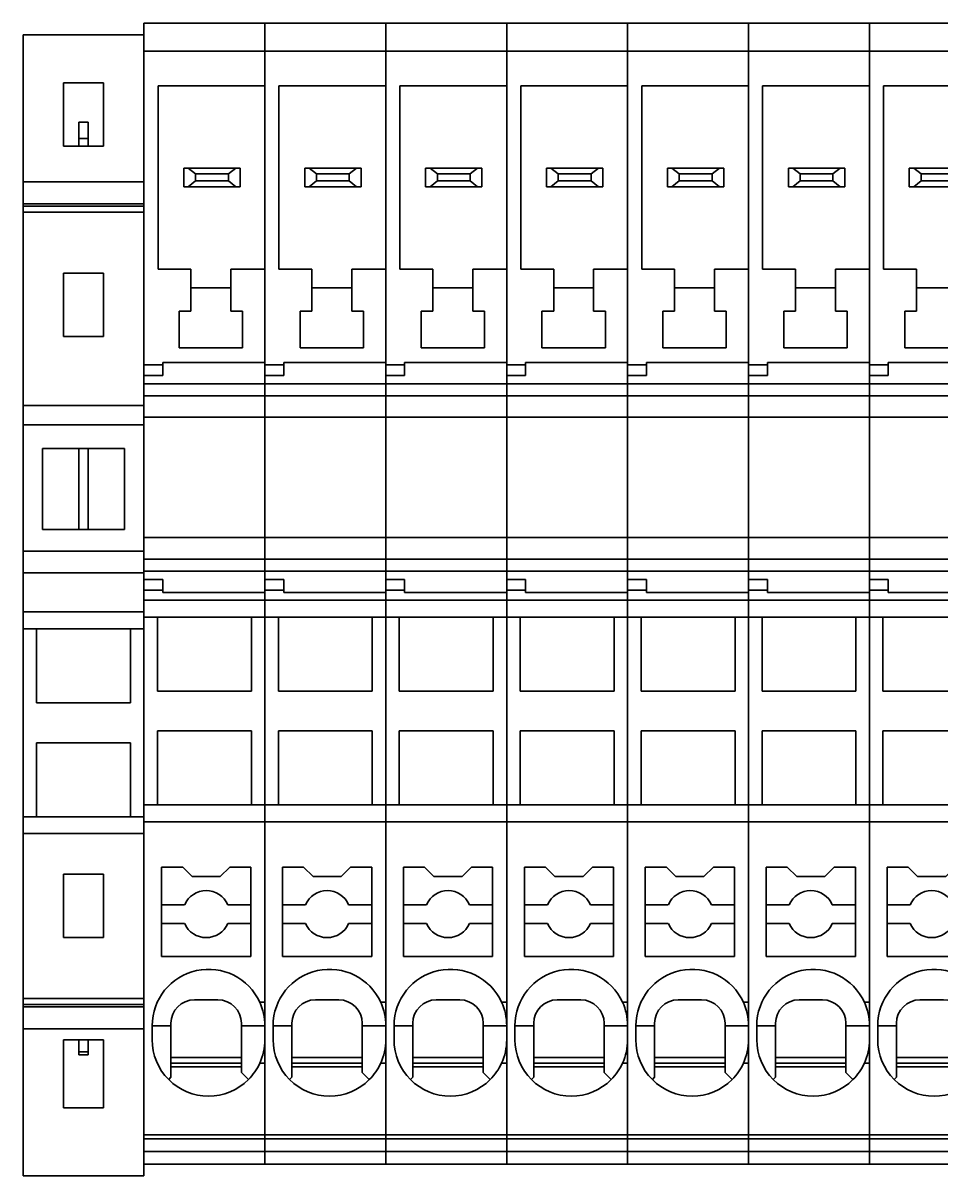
# Model space of a CAD drawing. Header units: millimetres. Extents: x 7 to 587, y 2 to 418.
# Drawn here: x 317.5 to 356.64, y 220.5 to 269.6 of the extents above; entities that cross this region are included whole.
import ezdxf

# ---------------------------------------------------------------- set-up
doc = ezdxf.new("R2010")
doc.units = ezdxf.units.MM
doc.layers.add('GR1_01', color=7, linetype='Continuous')

# ---------------------------------------------------------------- blocks, each defined once
blk = doc.blocks.new('BLKF113')
at = {"layer": 'GR1_01', "color": 3, "linetype": 'Continuous', "lineweight": 35}
for p, q in [((353.55, 268.4), (353.55, 269.6)), ((358.7, 269.6), (353.55, 269.6)), ((358.7, 269.6), (358.7, 268.4)), ((358.7, 268.4), (353.55, 268.4)), ((353.55, 255.049), (353.55, 268.4)), ((358.7, 268.4), (358.7, 266.925)), ((354.15, 266.925), (358.7, 266.925)), ((354.15, 259.125), (354.15, 266.925)), ((358.7, 259.125), (358.7, 266.925)), ((355.434, 263.425), (355.245, 263.425)), ((355.245, 263.425), (355.245, 262.625)), ((355.745, 263.175), (355.434, 263.425)), ((357.456, 263.425), (355.434, 263.425)), ((357.456, 263.425), (357.145, 263.175)), ((357.645, 263.425), (357.456, 263.425)), ((357.645, 262.625), (357.645, 263.425)), ((355.434, 262.625), (355.745, 262.875)), ((357.145, 263.175), (355.745, 263.175)), ((355.745, 263.175), (355.745, 262.875)), ((355.745, 262.875), (357.145, 262.875)), ((357.145, 262.875), (357.145, 263.175)), ((357.145, 262.875), (357.456, 262.625)), ((355.245, 262.625), (355.434, 262.625)), ((355.434, 262.625), (357.456, 262.625)), ((357.456, 262.625), (357.645, 262.625)), ((355.55, 259.125), (354.15, 259.125)), ((355.55, 258.325), (355.55, 259.125)), ((357.25, 259.125), (357.25, 258.325)), ((358.7, 259.125), (357.25, 259.125)), ((358.7, 259.125), (358.7, 255.15)), ((355.55, 257.325), (355.55, 258.325)), ((355.55, 258.325), (357.25, 258.325)), ((357.25, 258.325), (357.25, 257.325)), ((355.05, 257.325), (355.55, 257.325)), ((355.05, 255.775), (355.05, 257.325)), ((357.25, 257.325), (357.75, 257.325)), ((357.75, 257.325), (357.75, 255.775)), ((357.75, 255.775), (355.05, 255.775)), ((354.35, 255.049), (353.55, 255.049)), ((353.55, 254.593), (353.55, 255.049)), ((358.7, 255.15), (354.35, 255.15)), ((354.35, 255.049), (354.35, 255.15)), ((354.35, 255.049), (354.35, 254.593)), ((358.7, 255.15), (358.7, 254.24)), ((354.35, 254.593), (353.55, 254.593)), ((353.55, 254.24), (353.55, 254.593)), ((353.55, 253.728), (353.55, 254.24)), ((353.55, 254.24), (358.7, 254.24)), ((358.7, 253.728), (358.7, 254.24)), ((358.7, 253.728), (353.55, 253.728)), ((353.55, 253.728), (353.55, 252.816)), ((358.7, 253.728), (358.7, 252.816)), ((353.55, 252.816), (358.7, 252.816)), ((353.55, 247.684), (353.55, 252.816)), ((358.7, 252.816), (358.7, 247.684)), ((353.55, 247.684), (358.7, 247.684)), ((353.55, 247.684), (353.55, 246.772)), ((358.7, 246.772), (358.7, 247.684)), ((358.7, 246.772), (353.55, 246.772)), ((353.55, 246.772), (353.55, 246.26)), ((358.7, 246.772), (358.7, 246.26)), ((353.55, 246.26), (358.7, 246.26)), ((353.55, 245.907), (353.55, 246.26)), ((358.7, 245.35), (358.7, 246.26)), ((354.35, 245.907), (353.55, 245.907)), ((353.55, 245.451), (353.55, 245.907)), ((354.35, 245.907), (354.35, 245.451)), ((354.35, 245.451), (353.55, 245.451)), ((353.55, 245.018), (353.55, 245.451)), ((353.55, 245.018), (358.7, 245.018)), ((353.55, 245.018), (353.55, 244.3)), ((354.35, 245.451), (354.35, 245.35)), ((358.7, 245.35), (354.35, 245.35)), ((358.7, 245.018), (358.7, 245.35)), ((358.7, 244.3), (358.7, 245.018)), ((353.55, 244.3), (353.55, 236.3)), ((353.55, 244.3), (354.125, 244.3)), ((354.125, 241.15), (354.125, 244.3)), ((354.125, 244.3), (358.125, 244.3)), ((358.125, 244.3), (358.125, 241.15)), ((358.125, 244.3), (358.7, 244.3)), ((358.7, 236.3), (358.7, 244.3)), ((358.125, 241.15), (354.125, 241.15)), ((354.125, 239.45), (358.125, 239.45)), ((354.125, 236.3), (354.125, 239.45)), ((358.125, 239.45), (358.125, 236.3)), ((353.55, 236.3), (353.55, 235.582)), ((354.125, 236.3), (353.55, 236.3)), ((358.125, 236.3), (354.125, 236.3)), ((358.7, 236.3), (358.125, 236.3)), ((358.7, 235.582), (358.7, 236.3)), ((358.7, 235.582), (353.55, 235.582)), ((353.55, 235.582), (353.55, 222.256)), ((358.7, 235.582), (358.7, 227.9)), ((354.3, 233.65), (355.2, 233.65)), ((354.3, 232.05), (354.3, 233.65)), ((355.2, 233.65), (355.6, 233.25)), ((355.6, 233.25), (356.8, 233.25)), ((356.8, 233.25), (357.2, 233.65)), ((357.2, 233.65), (358.1, 233.65)), ((358.1, 233.65), (358.1, 232.05)), ((354.3, 231.25), (354.3, 232.05)), ((354.3, 232.05), (355.283, 232.05)), ((357.117, 232.05), (358.1, 232.05)), ((358.1, 232.05), (358.1, 231.25)), ((354.3, 229.85), (354.3, 231.25)), ((355.283, 231.25), (354.3, 231.25)), ((358.1, 231.25), (357.117, 231.25)), ((358.1, 231.25), (358.1, 229.85)), ((358.1, 229.85), (354.3, 229.85)), ((358.7, 227.9), (358.482, 227.9)), ((358.7, 227.9), (358.7, 226.9)), ((353.9, 226.9), (353.9, 226.3)), ((354.7, 226.9), (353.9, 226.9)), ((354.7, 227), (354.7, 226.9)), ((354.7, 225.55), (354.7, 226.9)), ((357.7, 227), (357.7, 226.9)), ((357.7, 226.9), (358.7, 226.9)), ((357.7, 225.55), (357.7, 226.9)), ((358.7, 226.9), (358.7, 226.3)), ((358.7, 225.3), (358.7, 226.3)), ((354.7, 225.3), (354.7, 225.55)), ((354.7, 225.55), (357.7, 225.55)), ((357.7, 225.3), (357.7, 225.55)), ((354.7, 225.15), (354.7, 225.3)), ((354.7, 225.3), (357.7, 225.3)), ((354.7, 225.15), (357.7, 225.15)), ((354.7, 224.7), (354.7, 225.15)), ((357.7, 225.15), (357.7, 225.3)), ((357.7, 224.9), (357.7, 225.15)), ((357.7, 224.9), (357.997, 224.603)), ((358.482, 225.3), (358.7, 225.3)), ((358.7, 222.256), (358.7, 225.3)), ((354.603, 224.603), (354.7, 224.7)), ((358.7, 222.256), (353.55, 222.256)), ((353.55, 222.256), (353.55, 222.087)), ((358.7, 222.087), (353.55, 222.087)), ((353.55, 222.087), (353.55, 221.548)), ((358.7, 222.256), (358.7, 222.087)), ((358.7, 222.087), (358.7, 221.548)), ((358.7, 221.548), (353.55, 221.548)), ((353.55, 221.548), (353.55, 221)), ((358.7, 221), (358.7, 221.548)), ((358.7, 221), (353.55, 221))]:
    blk.add_line(p, q, dxfattribs=at)
for centre, radius, start, end in [((356.2, 231.65), 1, 23.5782, 156.4218), ((356.2, 231.65), 1, 203.5782, 336.4218), ((356.3, 226.9), 2.4, 24.6243, 180), ((355.7, 227), 1, 90, 180), ((356.7, 227), 1, 0, 90), ((356.3, 226.9), 2.4, 0, 24.6243), ((356.3, 226.3), 2.4, 180, 225), ((356.3, 226.3), 2.4, 335.3757, 0), ((356.3, 226.3), 2.4, 315, 335.3757), ((356.3, 226.3), 2.4, 225, 315)]:
    blk.add_arc(centre, radius, start, end, dxfattribs=at)
blk.add_open_spline([(355.7, 228), (355.739, 228), (355.814, 228), (355.929, 228), (356.049, 228), (356.179, 228), (356.313, 228), (356.447, 228), (356.576, 228), (356.659, 228), (356.7, 228)], degree=3, knots=[0, 0, 0, 0, 0.118021, 0.223255, 0.346586, 0.477449, 0.613456, 0.74891, 0.878338, 1, 1, 1, 1], dxfattribs=at)
blk = doc.blocks.new('BLKF122')
at = {"layer": 'GR1_01', "color": 3, "linetype": 'Continuous', "lineweight": 35}
for p, q in [((348.4, 268.4), (348.4, 269.6)), ((353.55, 269.6), (348.4, 269.6)), ((353.55, 269.6), (353.55, 268.4)), ((353.55, 268.4), (348.4, 268.4)), ((348.4, 255.049), (348.4, 268.4)), ((353.55, 268.4), (353.55, 266.925)), ((349, 266.925), (353.55, 266.925)), ((349, 259.125), (349, 266.925)), ((353.55, 259.125), (353.55, 266.925)), ((350.284, 263.425), (350.095, 263.425)), ((350.095, 263.425), (350.095, 262.625)), ((350.595, 263.175), (350.284, 263.425)), ((352.306, 263.425), (350.284, 263.425)), ((352.306, 263.425), (351.995, 263.175)), ((352.495, 263.425), (352.306, 263.425)), ((352.495, 262.625), (352.495, 263.425)), ((350.284, 262.625), (350.595, 262.875)), ((351.995, 263.175), (350.595, 263.175)), ((350.595, 263.175), (350.595, 262.875)), ((350.595, 262.875), (351.995, 262.875)), ((351.995, 262.875), (351.995, 263.175)), ((351.995, 262.875), (352.306, 262.625)), ((350.095, 262.625), (350.284, 262.625)), ((350.284, 262.625), (352.306, 262.625)), ((352.306, 262.625), (352.495, 262.625)), ((350.4, 259.125), (349, 259.125)), ((350.4, 258.325), (350.4, 259.125)), ((352.1, 259.125), (352.1, 258.325)), ((353.55, 259.125), (352.1, 259.125)), ((353.55, 259.125), (353.55, 255.15)), ((350.4, 257.325), (350.4, 258.325)), ((350.4, 258.325), (352.1, 258.325)), ((352.1, 258.325), (352.1, 257.325)), ((349.9, 257.325), (350.4, 257.325)), ((349.9, 255.775), (349.9, 257.325)), ((352.1, 257.325), (352.6, 257.325)), ((352.6, 257.325), (352.6, 255.775)), ((352.6, 255.775), (349.9, 255.775)), ((349.2, 255.049), (348.4, 255.049)), ((348.4, 254.593), (348.4, 255.049)), ((353.55, 255.15), (349.2, 255.15)), ((349.2, 255.049), (349.2, 255.15)), ((349.2, 255.049), (349.2, 254.593)), ((353.55, 255.15), (353.55, 254.24)), ((349.2, 254.593), (348.4, 254.593)), ((348.4, 254.24), (348.4, 254.593)), ((348.4, 253.728), (348.4, 254.24)), ((348.4, 254.24), (353.55, 254.24)), ((353.55, 253.728), (353.55, 254.24)), ((353.55, 253.728), (348.4, 253.728)), ((348.4, 253.728), (348.4, 252.816)), ((353.55, 253.728), (353.55, 252.816)), ((348.4, 252.816), (353.55, 252.816)), ((348.4, 247.684), (348.4, 252.816)), ((353.55, 252.816), (353.55, 247.684)), ((348.4, 247.684), (353.55, 247.684)), ((348.4, 247.684), (348.4, 246.772)), ((353.55, 246.772), (353.55, 247.684)), ((353.55, 246.772), (348.4, 246.772)), ((348.4, 246.772), (348.4, 246.26)), ((353.55, 246.772), (353.55, 246.26)), ((348.4, 246.26), (353.55, 246.26)), ((348.4, 245.907), (348.4, 246.26)), ((353.55, 245.35), (353.55, 246.26)), ((349.2, 245.907), (348.4, 245.907)), ((348.4, 245.451), (348.4, 245.907)), ((349.2, 245.907), (349.2, 245.451)), ((349.2, 245.451), (348.4, 245.451)), ((348.4, 245.018), (348.4, 245.451)), ((348.4, 245.018), (353.55, 245.018)), ((348.4, 245.018), (348.4, 244.3)), ((349.2, 245.451), (349.2, 245.35)), ((353.55, 245.35), (349.2, 245.35)), ((353.55, 245.018), (353.55, 245.35)), ((353.55, 244.3), (353.55, 245.018)), ((348.4, 244.3), (348.4, 236.3)), ((348.4, 244.3), (348.975, 244.3)), ((348.975, 241.15), (348.975, 244.3)), ((348.975, 244.3), (352.975, 244.3)), ((352.975, 244.3), (352.975, 241.15)), ((352.975, 244.3), (353.55, 244.3)), ((353.55, 236.3), (353.55, 244.3)), ((352.975, 241.15), (348.975, 241.15)), ((348.975, 239.45), (352.975, 239.45)), ((348.975, 236.3), (348.975, 239.45)), ((352.975, 239.45), (352.975, 236.3)), ((348.4, 236.3), (348.4, 235.582)), ((348.975, 236.3), (348.4, 236.3)), ((352.975, 236.3), (348.975, 236.3)), ((353.55, 236.3), (352.975, 236.3)), ((353.55, 235.582), (353.55, 236.3)), ((353.55, 235.582), (348.4, 235.582)), ((348.4, 235.582), (348.4, 222.256)), ((353.55, 235.582), (353.55, 227.9)), ((349.15, 233.65), (350.05, 233.65)), ((349.15, 232.05), (349.15, 233.65)), ((350.05, 233.65), (350.45, 233.25)), ((350.45, 233.25), (351.65, 233.25)), ((351.65, 233.25), (352.05, 233.65)), ((352.05, 233.65), (352.95, 233.65)), ((352.95, 233.65), (352.95, 232.05)), ((349.15, 231.25), (349.15, 232.05)), ((349.15, 232.05), (350.133, 232.05)), ((351.967, 232.05), (352.95, 232.05)), ((352.95, 232.05), (352.95, 231.25)), ((349.15, 229.85), (349.15, 231.25)), ((350.133, 231.25), (349.15, 231.25)), ((352.95, 231.25), (351.967, 231.25)), ((352.95, 231.25), (352.95, 229.85)), ((352.95, 229.85), (349.15, 229.85)), ((353.55, 227.9), (353.332, 227.9)), ((353.55, 227.9), (353.55, 226.9)), ((348.75, 226.9), (348.75, 226.3)), ((349.55, 226.9), (348.75, 226.9)), ((349.55, 227), (349.55, 226.9)), ((349.55, 225.55), (349.55, 226.9)), ((352.55, 227), (352.55, 226.9)), ((352.55, 226.9), (353.55, 226.9)), ((352.55, 225.55), (352.55, 226.9)), ((353.55, 226.9), (353.55, 226.3)), ((353.55, 225.3), (353.55, 226.3)), ((349.55, 225.3), (349.55, 225.55)), ((349.55, 225.55), (352.55, 225.55)), ((352.55, 225.3), (352.55, 225.55)), ((349.55, 225.15), (349.55, 225.3)), ((349.55, 225.3), (352.55, 225.3)), ((349.55, 225.15), (352.55, 225.15)), ((349.55, 224.7), (349.55, 225.15)), ((352.55, 225.15), (352.55, 225.3)), ((352.55, 224.9), (352.55, 225.15)), ((352.55, 224.9), (352.847, 224.603)), ((353.332, 225.3), (353.55, 225.3)), ((353.55, 222.256), (353.55, 225.3)), ((349.453, 224.603), (349.55, 224.7)), ((353.55, 222.256), (348.4, 222.256)), ((348.4, 222.256), (348.4, 222.087)), ((353.55, 222.087), (348.4, 222.087)), ((348.4, 222.087), (348.4, 221.548)), ((353.55, 222.256), (353.55, 222.087)), ((353.55, 222.087), (353.55, 221.548)), ((353.55, 221.548), (348.4, 221.548)), ((348.4, 221.548), (348.4, 221)), ((353.55, 221), (353.55, 221.548)), ((353.55, 221), (348.4, 221))]:
    blk.add_line(p, q, dxfattribs=at)
for centre, radius, start, end in [((351.05, 231.65), 1, 23.5782, 156.4218), ((351.05, 231.65), 1, 203.5782, 336.4218), ((351.15, 226.9), 2.4, 24.6243, 180), ((350.55, 227), 1, 90, 180), ((351.55, 227), 1, 0, 90), ((351.15, 226.9), 2.4, 0, 24.6243), ((351.15, 226.3), 2.4, 180, 225), ((351.15, 226.3), 2.4, 335.3757, 0), ((351.15, 226.3), 2.4, 315, 335.3757), ((351.15, 226.3), 2.4, 225, 315)]:
    blk.add_arc(centre, radius, start, end, dxfattribs=at)
blk.add_open_spline([(350.55, 228), (350.589, 228), (350.664, 228), (350.779, 228), (350.899, 228), (351.029, 228), (351.163, 228), (351.297, 228), (351.426, 228), (351.509, 228), (351.55, 228)], degree=3, knots=[0, 0, 0, 0, 0.118021, 0.223255, 0.346586, 0.477449, 0.613456, 0.74891, 0.878338, 1, 1, 1, 1], dxfattribs=at)
blk = doc.blocks.new('BLKF112')
at = {"layer": 'GR1_01', "color": 3, "linetype": 'Continuous', "lineweight": 35}
for name in ['BLKF122', 'BLKF113']:
    blk.add_blockref(name, (0, 0), dxfattribs=at)
blk = doc.blocks.new('BLKF124')
at = {"layer": 'GR1_01', "color": 3, "linetype": 'Continuous', "lineweight": 35}
for p, q in [((322.65, 268.4), (322.65, 269.6)), ((327.8, 269.6), (322.65, 269.6)), ((327.8, 269.6), (327.8, 268.4)), ((327.8, 268.4), (322.65, 268.4)), ((322.65, 255.049), (322.65, 268.4)), ((327.8, 268.4), (327.8, 266.925)), ((323.25, 266.925), (327.8, 266.925)), ((323.25, 259.125), (323.25, 266.925)), ((327.8, 259.125), (327.8, 266.925)), ((324.534, 263.425), (324.345, 263.425)), ((324.345, 263.425), (324.345, 262.625)), ((324.845, 263.175), (324.534, 263.425)), ((326.556, 263.425), (324.534, 263.425)), ((326.556, 263.425), (326.245, 263.175)), ((326.745, 263.425), (326.556, 263.425)), ((326.745, 262.625), (326.745, 263.425)), ((324.534, 262.625), (324.845, 262.875)), ((326.245, 263.175), (324.845, 263.175)), ((324.845, 263.175), (324.845, 262.875)), ((324.845, 262.875), (326.245, 262.875)), ((326.245, 262.875), (326.245, 263.175)), ((326.245, 262.875), (326.556, 262.625)), ((324.345, 262.625), (324.534, 262.625)), ((324.534, 262.625), (326.556, 262.625)), ((326.556, 262.625), (326.745, 262.625)), ((324.65, 259.125), (323.25, 259.125)), ((324.65, 258.325), (324.65, 259.125)), ((326.35, 259.125), (326.35, 258.325)), ((327.8, 259.125), (326.35, 259.125)), ((327.8, 259.125), (327.8, 255.15)), ((324.65, 257.325), (324.65, 258.325)), ((324.65, 258.325), (326.35, 258.325)), ((326.35, 258.325), (326.35, 257.325)), ((324.15, 257.325), (324.65, 257.325)), ((324.15, 255.775), (324.15, 257.325)), ((326.35, 257.325), (326.85, 257.325)), ((326.85, 257.325), (326.85, 255.775)), ((326.85, 255.775), (324.15, 255.775)), ((323.45, 255.049), (322.65, 255.049)), ((322.65, 254.593), (322.65, 255.049)), ((327.8, 255.15), (323.45, 255.15)), ((323.45, 255.049), (323.45, 255.15)), ((323.45, 255.049), (323.45, 254.593)), ((327.8, 255.15), (327.8, 254.24)), ((323.45, 254.593), (322.65, 254.593)), ((322.65, 254.24), (322.65, 254.593)), ((322.65, 253.728), (322.65, 254.24)), ((322.65, 254.24), (327.8, 254.24)), ((327.8, 253.728), (327.8, 254.24)), ((327.8, 253.728), (322.65, 253.728)), ((322.65, 253.728), (322.65, 252.816)), ((327.8, 253.728), (327.8, 252.816)), ((322.65, 252.816), (327.8, 252.816)), ((322.65, 247.684), (322.65, 252.816)), ((327.8, 252.816), (327.8, 247.684)), ((322.65, 247.684), (327.8, 247.684)), ((322.65, 247.684), (322.65, 246.772)), ((327.8, 246.772), (327.8, 247.684)), ((327.8, 246.772), (322.65, 246.772)), ((322.65, 246.772), (322.65, 246.26)), ((327.8, 246.772), (327.8, 246.26)), ((322.65, 246.26), (327.8, 246.26)), ((322.65, 245.907), (322.65, 246.26)), ((327.8, 245.35), (327.8, 246.26)), ((323.45, 245.907), (322.65, 245.907)), ((322.65, 245.451), (322.65, 245.907)), ((323.45, 245.907), (323.45, 245.451)), ((323.45, 245.451), (322.65, 245.451)), ((322.65, 245.018), (322.65, 245.451)), ((322.65, 245.018), (327.8, 245.018)), ((322.65, 245.018), (322.65, 244.3)), ((323.45, 245.451), (323.45, 245.35)), ((327.8, 245.35), (323.45, 245.35)), ((327.8, 245.018), (327.8, 245.35)), ((327.8, 244.3), (327.8, 245.018)), ((322.65, 244.3), (322.65, 236.3)), ((322.65, 244.3), (323.225, 244.3)), ((323.225, 241.15), (323.225, 244.3)), ((323.225, 244.3), (327.225, 244.3)), ((327.225, 244.3), (327.225, 241.15)), ((327.225, 244.3), (327.8, 244.3)), ((327.8, 236.3), (327.8, 244.3)), ((327.225, 241.15), (323.225, 241.15)), ((323.225, 239.45), (327.225, 239.45)), ((323.225, 236.3), (323.225, 239.45)), ((327.225, 239.45), (327.225, 236.3)), ((322.65, 236.3), (322.65, 235.582)), ((323.225, 236.3), (322.65, 236.3)), ((327.225, 236.3), (323.225, 236.3)), ((327.8, 236.3), (327.225, 236.3)), ((327.8, 235.582), (327.8, 236.3)), ((327.8, 235.582), (322.65, 235.582)), ((322.65, 235.582), (322.65, 222.256)), ((327.8, 235.582), (327.8, 227.9)), ((323.4, 233.65), (324.3, 233.65)), ((323.4, 232.05), (323.4, 233.65)), ((324.3, 233.65), (324.7, 233.25)), ((324.7, 233.25), (325.9, 233.25)), ((325.9, 233.25), (326.3, 233.65)), ((326.3, 233.65), (327.2, 233.65)), ((327.2, 233.65), (327.2, 232.05)), ((323.4, 231.25), (323.4, 232.05)), ((323.4, 232.05), (324.383, 232.05)), ((326.217, 232.05), (327.2, 232.05)), ((327.2, 232.05), (327.2, 231.25)), ((323.4, 229.85), (323.4, 231.25)), ((324.383, 231.25), (323.4, 231.25)), ((327.2, 231.25), (326.217, 231.25)), ((327.2, 231.25), (327.2, 229.85)), ((327.2, 229.85), (323.4, 229.85)), ((327.8, 227.9), (327.582, 227.9)), ((327.8, 227.9), (327.8, 226.9)), ((323, 226.9), (323, 226.3)), ((323.8, 226.9), (323, 226.9)), ((323.8, 227), (323.8, 226.9)), ((323.8, 225.55), (323.8, 226.9)), ((326.8, 227), (326.8, 226.9)), ((326.8, 226.9), (327.8, 226.9)), ((326.8, 225.55), (326.8, 226.9)), ((327.8, 226.9), (327.8, 226.3)), ((327.8, 225.3), (327.8, 226.3)), ((323.8, 225.3), (323.8, 225.55)), ((323.8, 225.55), (326.8, 225.55)), ((326.8, 225.3), (326.8, 225.55)), ((323.8, 225.15), (323.8, 225.3)), ((323.8, 225.3), (326.8, 225.3)), ((323.8, 225.15), (326.8, 225.15)), ((323.8, 224.7), (323.8, 225.15)), ((326.8, 225.15), (326.8, 225.3)), ((326.8, 224.9), (326.8, 225.15)), ((326.8, 224.9), (327.097, 224.603)), ((327.582, 225.3), (327.8, 225.3)), ((327.8, 222.256), (327.8, 225.3)), ((323.703, 224.603), (323.8, 224.7)), ((327.8, 222.256), (322.65, 222.256)), ((322.65, 222.256), (322.65, 222.087)), ((327.8, 222.087), (322.65, 222.087)), ((322.65, 222.087), (322.65, 221.548)), ((327.8, 222.256), (327.8, 222.087)), ((327.8, 222.087), (327.8, 221.548)), ((327.8, 221.548), (322.65, 221.548)), ((322.65, 221.548), (322.65, 221)), ((327.8, 221), (327.8, 221.548)), ((327.8, 221), (322.65, 221))]:
    blk.add_line(p, q, dxfattribs=at)
for centre, radius, start, end in [((325.3, 231.65), 1, 23.5782, 156.4218), ((325.3, 231.65), 1, 203.5782, 336.4218), ((325.4, 226.9), 2.4, 24.6243, 180), ((324.8, 227), 1, 90, 180), ((325.8, 227), 1, 0, 90), ((325.4, 226.9), 2.4, 0, 24.6243), ((325.4, 226.3), 2.4, 180, 225), ((325.4, 226.3), 2.4, 335.3757, 0), ((325.4, 226.3), 2.4, 315, 335.3757), ((325.4, 226.3), 2.4, 225, 315)]:
    blk.add_arc(centre, radius, start, end, dxfattribs=at)
blk.add_open_spline([(324.8, 228), (324.839, 228), (324.914, 228), (325.029, 228), (325.149, 228), (325.279, 228), (325.413, 228), (325.547, 228), (325.676, 228), (325.759, 228), (325.8, 228)], degree=3, knots=[0, 0, 0, 0, 0.118021, 0.223255, 0.346586, 0.477449, 0.613456, 0.74891, 0.878338, 1, 1, 1, 1], dxfattribs=at)
blk = doc.blocks.new('BLKF125')
at = {"layer": 'GR1_01', "color": 3, "linetype": 'Continuous', "lineweight": 35}
for p, q in [((327.8, 268.4), (327.8, 269.6)), ((332.95, 269.6), (327.8, 269.6)), ((332.95, 269.6), (332.95, 268.4)), ((332.95, 268.4), (327.8, 268.4)), ((327.8, 255.049), (327.8, 268.4)), ((332.95, 268.4), (332.95, 266.925)), ((328.4, 266.925), (332.95, 266.925)), ((328.4, 259.125), (328.4, 266.925)), ((332.95, 259.125), (332.95, 266.925)), ((329.684, 263.425), (329.495, 263.425)), ((329.495, 263.425), (329.495, 262.625)), ((329.995, 263.175), (329.684, 263.425)), ((331.706, 263.425), (329.684, 263.425)), ((331.706, 263.425), (331.395, 263.175)), ((331.895, 263.425), (331.706, 263.425)), ((331.895, 262.625), (331.895, 263.425)), ((329.684, 262.625), (329.995, 262.875)), ((331.395, 263.175), (329.995, 263.175)), ((329.995, 263.175), (329.995, 262.875)), ((329.995, 262.875), (331.395, 262.875)), ((331.395, 262.875), (331.395, 263.175)), ((331.395, 262.875), (331.706, 262.625)), ((329.495, 262.625), (329.684, 262.625)), ((329.684, 262.625), (331.706, 262.625)), ((331.706, 262.625), (331.895, 262.625)), ((329.8, 259.125), (328.4, 259.125)), ((329.8, 258.325), (329.8, 259.125)), ((331.5, 259.125), (331.5, 258.325)), ((332.95, 259.125), (331.5, 259.125)), ((332.95, 259.125), (332.95, 255.15)), ((329.8, 257.325), (329.8, 258.325)), ((329.8, 258.325), (331.5, 258.325)), ((331.5, 258.325), (331.5, 257.325)), ((329.3, 257.325), (329.8, 257.325)), ((329.3, 255.775), (329.3, 257.325)), ((331.5, 257.325), (332, 257.325)), ((332, 257.325), (332, 255.775)), ((332, 255.775), (329.3, 255.775)), ((328.6, 255.049), (327.8, 255.049)), ((327.8, 254.593), (327.8, 255.049)), ((332.95, 255.15), (328.6, 255.15)), ((328.6, 255.049), (328.6, 255.15)), ((328.6, 255.049), (328.6, 254.593)), ((332.95, 255.15), (332.95, 254.24)), ((328.6, 254.593), (327.8, 254.593)), ((327.8, 254.24), (327.8, 254.593)), ((327.8, 253.728), (327.8, 254.24)), ((327.8, 254.24), (332.95, 254.24)), ((332.95, 253.728), (332.95, 254.24)), ((332.95, 253.728), (327.8, 253.728)), ((327.8, 253.728), (327.8, 252.816)), ((332.95, 253.728), (332.95, 252.816)), ((327.8, 252.816), (332.95, 252.816)), ((327.8, 247.684), (327.8, 252.816)), ((332.95, 252.816), (332.95, 247.684)), ((327.8, 247.684), (332.95, 247.684)), ((327.8, 247.684), (327.8, 246.772)), ((332.95, 246.772), (332.95, 247.684)), ((332.95, 246.772), (327.8, 246.772)), ((327.8, 246.772), (327.8, 246.26)), ((332.95, 246.772), (332.95, 246.26)), ((327.8, 246.26), (332.95, 246.26)), ((327.8, 245.907), (327.8, 246.26)), ((332.95, 245.35), (332.95, 246.26)), ((328.6, 245.907), (327.8, 245.907)), ((327.8, 245.451), (327.8, 245.907)), ((328.6, 245.907), (328.6, 245.451)), ((328.6, 245.451), (327.8, 245.451)), ((327.8, 245.018), (327.8, 245.451)), ((327.8, 245.018), (332.95, 245.018)), ((327.8, 245.018), (327.8, 244.3)), ((328.6, 245.451), (328.6, 245.35)), ((332.95, 245.35), (328.6, 245.35)), ((332.95, 245.018), (332.95, 245.35)), ((332.95, 244.3), (332.95, 245.018)), ((327.8, 244.3), (327.8, 236.3)), ((327.8, 244.3), (328.375, 244.3)), ((328.375, 241.15), (328.375, 244.3)), ((328.375, 244.3), (332.375, 244.3)), ((332.375, 244.3), (332.375, 241.15)), ((332.375, 244.3), (332.95, 244.3)), ((332.95, 236.3), (332.95, 244.3)), ((332.375, 241.15), (328.375, 241.15)), ((328.375, 239.45), (332.375, 239.45)), ((328.375, 236.3), (328.375, 239.45)), ((332.375, 239.45), (332.375, 236.3)), ((327.8, 236.3), (327.8, 235.582)), ((328.375, 236.3), (327.8, 236.3)), ((332.375, 236.3), (328.375, 236.3)), ((332.95, 236.3), (332.375, 236.3)), ((332.95, 235.582), (332.95, 236.3)), ((332.95, 235.582), (327.8, 235.582)), ((327.8, 235.582), (327.8, 222.256)), ((332.95, 235.582), (332.95, 227.9)), ((328.55, 233.65), (329.45, 233.65)), ((328.55, 232.05), (328.55, 233.65)), ((329.45, 233.65), (329.85, 233.25)), ((329.85, 233.25), (331.05, 233.25)), ((331.05, 233.25), (331.45, 233.65)), ((331.45, 233.65), (332.35, 233.65)), ((332.35, 233.65), (332.35, 232.05)), ((328.55, 231.25), (328.55, 232.05)), ((328.55, 232.05), (329.533, 232.05)), ((331.367, 232.05), (332.35, 232.05)), ((332.35, 232.05), (332.35, 231.25)), ((328.55, 229.85), (328.55, 231.25)), ((329.533, 231.25), (328.55, 231.25)), ((332.35, 231.25), (331.367, 231.25)), ((332.35, 231.25), (332.35, 229.85)), ((332.35, 229.85), (328.55, 229.85)), ((332.95, 227.9), (332.732, 227.9)), ((332.95, 227.9), (332.95, 226.9)), ((328.15, 226.9), (328.15, 226.3)), ((328.95, 226.9), (328.15, 226.9)), ((328.95, 227), (328.95, 226.9)), ((328.95, 225.55), (328.95, 226.9)), ((331.95, 227), (331.95, 226.9)), ((331.95, 226.9), (332.95, 226.9)), ((331.95, 225.55), (331.95, 226.9)), ((332.95, 226.9), (332.95, 226.3)), ((332.95, 225.3), (332.95, 226.3)), ((328.95, 225.3), (328.95, 225.55)), ((328.95, 225.55), (331.95, 225.55)), ((331.95, 225.3), (331.95, 225.55)), ((328.95, 225.15), (328.95, 225.3)), ((328.95, 225.3), (331.95, 225.3)), ((328.95, 225.15), (331.95, 225.15)), ((328.95, 224.7), (328.95, 225.15)), ((331.95, 225.15), (331.95, 225.3)), ((331.95, 224.9), (331.95, 225.15)), ((331.95, 224.9), (332.247, 224.603)), ((332.732, 225.3), (332.95, 225.3)), ((332.95, 222.256), (332.95, 225.3)), ((328.853, 224.603), (328.95, 224.7)), ((332.95, 222.256), (327.8, 222.256)), ((327.8, 222.256), (327.8, 222.087)), ((332.95, 222.087), (327.8, 222.087)), ((327.8, 222.087), (327.8, 221.548)), ((332.95, 222.256), (332.95, 222.087)), ((332.95, 222.087), (332.95, 221.548)), ((332.95, 221.548), (327.8, 221.548)), ((327.8, 221.548), (327.8, 221)), ((332.95, 221), (332.95, 221.548)), ((332.95, 221), (327.8, 221))]:
    blk.add_line(p, q, dxfattribs=at)
for centre, radius, start, end in [((330.45, 231.65), 1, 23.5782, 156.4218), ((330.45, 231.65), 1, 203.5782, 336.4218), ((330.55, 226.9), 2.4, 24.6243, 180), ((329.95, 227), 1, 90, 180), ((330.95, 227), 1, 0, 90), ((330.55, 226.9), 2.4, 0, 24.6243), ((330.55, 226.3), 2.4, 180, 225), ((330.55, 226.3), 2.4, 335.3757, 0), ((330.55, 226.3), 2.4, 315, 335.3757), ((330.55, 226.3), 2.4, 225, 315)]:
    blk.add_arc(centre, radius, start, end, dxfattribs=at)
blk.add_open_spline([(329.95, 228), (329.989, 228), (330.064, 228), (330.179, 228), (330.299, 228), (330.429, 228), (330.563, 228), (330.697, 228), (330.826, 228), (330.909, 228), (330.95, 228)], degree=3, knots=[0, 0, 0, 0, 0.118021, 0.223255, 0.346586, 0.477449, 0.613456, 0.74891, 0.878338, 1, 1, 1, 1], dxfattribs=at)
blk = doc.blocks.new('BLKF126')
at = {"layer": 'GR1_01', "color": 3, "linetype": 'Continuous', "lineweight": 35}
for p, q in [((332.95, 268.4), (332.95, 269.6)), ((338.1, 269.6), (332.95, 269.6)), ((338.1, 269.6), (338.1, 268.4)), ((338.1, 268.4), (332.95, 268.4)), ((332.95, 255.049), (332.95, 268.4)), ((338.1, 268.4), (338.1, 266.925)), ((333.55, 266.925), (338.1, 266.925)), ((333.55, 259.125), (333.55, 266.925)), ((338.1, 259.125), (338.1, 266.925)), ((334.834, 263.425), (334.645, 263.425)), ((334.645, 263.425), (334.645, 262.625)), ((335.145, 263.175), (334.834, 263.425)), ((336.856, 263.425), (334.834, 263.425)), ((336.856, 263.425), (336.545, 263.175)), ((337.045, 263.425), (336.856, 263.425)), ((337.045, 262.625), (337.045, 263.425)), ((334.834, 262.625), (335.145, 262.875)), ((336.545, 263.175), (335.145, 263.175)), ((335.145, 263.175), (335.145, 262.875)), ((335.145, 262.875), (336.545, 262.875)), ((336.545, 262.875), (336.545, 263.175)), ((336.545, 262.875), (336.856, 262.625)), ((334.645, 262.625), (334.834, 262.625)), ((334.834, 262.625), (336.856, 262.625)), ((336.856, 262.625), (337.045, 262.625)), ((334.95, 259.125), (333.55, 259.125)), ((334.95, 258.325), (334.95, 259.125)), ((336.65, 259.125), (336.65, 258.325)), ((338.1, 259.125), (336.65, 259.125)), ((338.1, 259.125), (338.1, 255.15)), ((334.95, 257.325), (334.95, 258.325)), ((334.95, 258.325), (336.65, 258.325)), ((336.65, 258.325), (336.65, 257.325)), ((334.45, 257.325), (334.95, 257.325)), ((334.45, 255.775), (334.45, 257.325)), ((336.65, 257.325), (337.15, 257.325)), ((337.15, 257.325), (337.15, 255.775)), ((337.15, 255.775), (334.45, 255.775)), ((333.75, 255.049), (332.95, 255.049)), ((332.95, 254.593), (332.95, 255.049)), ((338.1, 255.15), (333.75, 255.15)), ((333.75, 255.049), (333.75, 255.15)), ((333.75, 255.049), (333.75, 254.593)), ((338.1, 255.15), (338.1, 254.24)), ((333.75, 254.593), (332.95, 254.593)), ((332.95, 254.24), (332.95, 254.593)), ((332.95, 253.728), (332.95, 254.24)), ((332.95, 254.24), (338.1, 254.24)), ((338.1, 253.728), (338.1, 254.24)), ((338.1, 253.728), (332.95, 253.728)), ((332.95, 253.728), (332.95, 252.816)), ((338.1, 253.728), (338.1, 252.816)), ((332.95, 252.816), (338.1, 252.816)), ((332.95, 247.684), (332.95, 252.816)), ((338.1, 252.816), (338.1, 247.684)), ((332.95, 247.684), (338.1, 247.684)), ((332.95, 247.684), (332.95, 246.772)), ((338.1, 246.772), (338.1, 247.684)), ((338.1, 246.772), (332.95, 246.772)), ((332.95, 246.772), (332.95, 246.26)), ((338.1, 246.772), (338.1, 246.26)), ((332.95, 246.26), (338.1, 246.26)), ((332.95, 245.907), (332.95, 246.26)), ((338.1, 245.35), (338.1, 246.26)), ((333.75, 245.907), (332.95, 245.907)), ((332.95, 245.451), (332.95, 245.907)), ((333.75, 245.907), (333.75, 245.451)), ((333.75, 245.451), (332.95, 245.451)), ((332.95, 245.018), (332.95, 245.451)), ((332.95, 245.018), (338.1, 245.018)), ((332.95, 245.018), (332.95, 244.3)), ((333.75, 245.451), (333.75, 245.35)), ((338.1, 245.35), (333.75, 245.35)), ((338.1, 245.018), (338.1, 245.35)), ((338.1, 244.3), (338.1, 245.018)), ((332.95, 244.3), (332.95, 236.3)), ((332.95, 244.3), (333.525, 244.3)), ((333.525, 241.15), (333.525, 244.3)), ((333.525, 244.3), (337.525, 244.3)), ((337.525, 244.3), (337.525, 241.15)), ((337.525, 244.3), (338.1, 244.3)), ((338.1, 236.3), (338.1, 244.3)), ((337.525, 241.15), (333.525, 241.15)), ((333.525, 239.45), (337.525, 239.45)), ((333.525, 236.3), (333.525, 239.45)), ((337.525, 239.45), (337.525, 236.3)), ((332.95, 236.3), (332.95, 235.582)), ((333.525, 236.3), (332.95, 236.3)), ((337.525, 236.3), (333.525, 236.3)), ((338.1, 236.3), (337.525, 236.3)), ((338.1, 235.582), (338.1, 236.3)), ((338.1, 235.582), (332.95, 235.582)), ((332.95, 235.582), (332.95, 222.256)), ((338.1, 235.582), (338.1, 227.9)), ((333.7, 233.65), (334.6, 233.65)), ((333.7, 232.05), (333.7, 233.65)), ((334.6, 233.65), (335, 233.25)), ((335, 233.25), (336.2, 233.25)), ((336.2, 233.25), (336.6, 233.65)), ((336.6, 233.65), (337.5, 233.65)), ((337.5, 233.65), (337.5, 232.05)), ((333.7, 231.25), (333.7, 232.05)), ((333.7, 232.05), (334.683, 232.05)), ((336.517, 232.05), (337.5, 232.05)), ((337.5, 232.05), (337.5, 231.25)), ((333.7, 229.85), (333.7, 231.25)), ((334.683, 231.25), (333.7, 231.25)), ((337.5, 231.25), (336.517, 231.25)), ((337.5, 231.25), (337.5, 229.85)), ((337.5, 229.85), (333.7, 229.85)), ((338.1, 227.9), (337.882, 227.9)), ((338.1, 227.9), (338.1, 226.9)), ((333.3, 226.9), (333.3, 226.3)), ((334.1, 226.9), (333.3, 226.9)), ((334.1, 227), (334.1, 226.9)), ((334.1, 225.55), (334.1, 226.9)), ((337.1, 227), (337.1, 226.9)), ((337.1, 226.9), (338.1, 226.9)), ((337.1, 225.55), (337.1, 226.9)), ((338.1, 226.9), (338.1, 226.3)), ((338.1, 225.3), (338.1, 226.3)), ((334.1, 225.3), (334.1, 225.55)), ((334.1, 225.55), (337.1, 225.55)), ((337.1, 225.3), (337.1, 225.55)), ((334.1, 225.15), (334.1, 225.3)), ((334.1, 225.3), (337.1, 225.3)), ((334.1, 225.15), (337.1, 225.15)), ((334.1, 224.7), (334.1, 225.15)), ((337.1, 225.15), (337.1, 225.3)), ((337.1, 224.9), (337.1, 225.15)), ((337.1, 224.9), (337.397, 224.603)), ((337.882, 225.3), (338.1, 225.3)), ((338.1, 222.256), (338.1, 225.3)), ((334.003, 224.603), (334.1, 224.7)), ((338.1, 222.256), (332.95, 222.256)), ((332.95, 222.256), (332.95, 222.087)), ((338.1, 222.087), (332.95, 222.087)), ((332.95, 222.087), (332.95, 221.548)), ((338.1, 222.256), (338.1, 222.087)), ((338.1, 222.087), (338.1, 221.548)), ((338.1, 221.548), (332.95, 221.548)), ((332.95, 221.548), (332.95, 221)), ((338.1, 221), (338.1, 221.548)), ((338.1, 221), (332.95, 221))]:
    blk.add_line(p, q, dxfattribs=at)
for centre, radius, start, end in [((335.6, 231.65), 1, 23.5782, 156.4218), ((335.6, 231.65), 1, 203.5782, 336.4218), ((335.7, 226.9), 2.4, 24.6243, 180), ((335.1, 227), 1, 90, 180), ((336.1, 227), 1, 0, 90), ((335.7, 226.9), 2.4, 0, 24.6243), ((335.7, 226.3), 2.4, 180, 225), ((335.7, 226.3), 2.4, 335.3757, 0), ((335.7, 226.3), 2.4, 315, 335.3757), ((335.7, 226.3), 2.4, 225, 315)]:
    blk.add_arc(centre, radius, start, end, dxfattribs=at)
blk.add_open_spline([(335.1, 228), (335.139, 228), (335.214, 228), (335.329, 228), (335.449, 228), (335.579, 228), (335.713, 228), (335.847, 228), (335.976, 228), (336.059, 228), (336.1, 228)], degree=3, knots=[0, 0, 0, 0, 0.118021, 0.223255, 0.346586, 0.477449, 0.613456, 0.74891, 0.878338, 1, 1, 1, 1], dxfattribs=at)
blk = doc.blocks.new('BLKF127')
at = {"layer": 'GR1_01', "color": 3, "linetype": 'Continuous', "lineweight": 35}
for p, q in [((338.1, 268.4), (338.1, 269.6)), ((343.25, 269.6), (338.1, 269.6)), ((343.25, 269.6), (343.25, 268.4)), ((343.25, 268.4), (338.1, 268.4)), ((338.1, 255.049), (338.1, 268.4)), ((343.25, 268.4), (343.25, 266.925)), ((338.7, 266.925), (343.25, 266.925)), ((338.7, 259.125), (338.7, 266.925)), ((343.25, 259.125), (343.25, 266.925)), ((339.984, 263.425), (339.795, 263.425)), ((339.795, 263.425), (339.795, 262.625)), ((340.295, 263.175), (339.984, 263.425)), ((342.006, 263.425), (339.984, 263.425)), ((342.006, 263.425), (341.695, 263.175)), ((342.195, 263.425), (342.006, 263.425)), ((342.195, 262.625), (342.195, 263.425)), ((339.984, 262.625), (340.295, 262.875)), ((341.695, 263.175), (340.295, 263.175)), ((340.295, 263.175), (340.295, 262.875)), ((340.295, 262.875), (341.695, 262.875)), ((341.695, 262.875), (341.695, 263.175)), ((341.695, 262.875), (342.006, 262.625)), ((339.795, 262.625), (339.984, 262.625)), ((339.984, 262.625), (342.006, 262.625)), ((342.006, 262.625), (342.195, 262.625)), ((340.1, 259.125), (338.7, 259.125)), ((340.1, 258.325), (340.1, 259.125)), ((341.8, 259.125), (341.8, 258.325)), ((343.25, 259.125), (341.8, 259.125)), ((343.25, 259.125), (343.25, 255.15)), ((340.1, 257.325), (340.1, 258.325)), ((340.1, 258.325), (341.8, 258.325)), ((341.8, 258.325), (341.8, 257.325)), ((339.6, 257.325), (340.1, 257.325)), ((339.6, 255.775), (339.6, 257.325)), ((341.8, 257.325), (342.3, 257.325)), ((342.3, 257.325), (342.3, 255.775)), ((342.3, 255.775), (339.6, 255.775)), ((338.9, 255.049), (338.1, 255.049)), ((338.1, 254.593), (338.1, 255.049)), ((343.25, 255.15), (338.9, 255.15)), ((338.9, 255.049), (338.9, 255.15)), ((338.9, 255.049), (338.9, 254.593)), ((343.25, 255.15), (343.25, 254.24)), ((338.9, 254.593), (338.1, 254.593)), ((338.1, 254.24), (338.1, 254.593)), ((338.1, 253.728), (338.1, 254.24)), ((338.1, 254.24), (343.25, 254.24)), ((343.25, 253.728), (343.25, 254.24)), ((343.25, 253.728), (338.1, 253.728)), ((338.1, 253.728), (338.1, 252.816)), ((343.25, 253.728), (343.25, 252.816)), ((338.1, 252.816), (343.25, 252.816)), ((338.1, 247.684), (338.1, 252.816)), ((343.25, 252.816), (343.25, 247.684)), ((338.1, 247.684), (343.25, 247.684)), ((338.1, 247.684), (338.1, 246.772)), ((343.25, 246.772), (343.25, 247.684)), ((343.25, 246.772), (338.1, 246.772)), ((338.1, 246.772), (338.1, 246.26)), ((343.25, 246.772), (343.25, 246.26)), ((338.1, 246.26), (343.25, 246.26)), ((338.1, 245.907), (338.1, 246.26)), ((343.25, 245.35), (343.25, 246.26)), ((338.9, 245.907), (338.1, 245.907)), ((338.1, 245.451), (338.1, 245.907)), ((338.9, 245.907), (338.9, 245.451)), ((338.9, 245.451), (338.1, 245.451)), ((338.1, 245.018), (338.1, 245.451)), ((338.1, 245.018), (343.25, 245.018)), ((338.1, 245.018), (338.1, 244.3)), ((338.9, 245.451), (338.9, 245.35)), ((343.25, 245.35), (338.9, 245.35)), ((343.25, 245.018), (343.25, 245.35)), ((343.25, 244.3), (343.25, 245.018)), ((338.1, 244.3), (338.1, 236.3)), ((338.1, 244.3), (338.675, 244.3)), ((338.675, 241.15), (338.675, 244.3)), ((338.675, 244.3), (342.675, 244.3)), ((342.675, 244.3), (342.675, 241.15)), ((342.675, 244.3), (343.25, 244.3)), ((343.25, 236.3), (343.25, 244.3)), ((342.675, 241.15), (338.675, 241.15)), ((338.675, 239.45), (342.675, 239.45)), ((338.675, 236.3), (338.675, 239.45)), ((342.675, 239.45), (342.675, 236.3)), ((338.1, 236.3), (338.1, 235.582)), ((338.675, 236.3), (338.1, 236.3)), ((342.675, 236.3), (338.675, 236.3)), ((343.25, 236.3), (342.675, 236.3)), ((343.25, 235.582), (343.25, 236.3)), ((343.25, 235.582), (338.1, 235.582)), ((338.1, 235.582), (338.1, 222.256)), ((343.25, 235.582), (343.25, 227.9)), ((338.85, 233.65), (339.75, 233.65)), ((338.85, 232.05), (338.85, 233.65)), ((339.75, 233.65), (340.15, 233.25)), ((340.15, 233.25), (341.35, 233.25)), ((341.35, 233.25), (341.75, 233.65)), ((341.75, 233.65), (342.65, 233.65)), ((342.65, 233.65), (342.65, 232.05)), ((338.85, 231.25), (338.85, 232.05)), ((338.85, 232.05), (339.833, 232.05)), ((341.667, 232.05), (342.65, 232.05)), ((342.65, 232.05), (342.65, 231.25)), ((338.85, 229.85), (338.85, 231.25)), ((339.833, 231.25), (338.85, 231.25)), ((342.65, 231.25), (341.667, 231.25)), ((342.65, 231.25), (342.65, 229.85)), ((342.65, 229.85), (338.85, 229.85)), ((343.25, 227.9), (343.032, 227.9)), ((343.25, 227.9), (343.25, 226.9)), ((338.45, 226.9), (338.45, 226.3)), ((339.25, 226.9), (338.45, 226.9)), ((339.25, 227), (339.25, 226.9)), ((339.25, 225.55), (339.25, 226.9)), ((342.25, 227), (342.25, 226.9)), ((342.25, 226.9), (343.25, 226.9)), ((342.25, 225.55), (342.25, 226.9)), ((343.25, 226.9), (343.25, 226.3)), ((343.25, 225.3), (343.25, 226.3)), ((339.25, 225.3), (339.25, 225.55)), ((339.25, 225.55), (342.25, 225.55)), ((342.25, 225.3), (342.25, 225.55)), ((339.25, 225.15), (339.25, 225.3)), ((339.25, 225.3), (342.25, 225.3)), ((339.25, 225.15), (342.25, 225.15)), ((339.25, 224.7), (339.25, 225.15)), ((342.25, 225.15), (342.25, 225.3)), ((342.25, 224.9), (342.25, 225.15)), ((342.25, 224.9), (342.547, 224.603)), ((343.032, 225.3), (343.25, 225.3)), ((343.25, 222.256), (343.25, 225.3)), ((339.153, 224.603), (339.25, 224.7)), ((343.25, 222.256), (338.1, 222.256)), ((338.1, 222.256), (338.1, 222.087)), ((343.25, 222.087), (338.1, 222.087)), ((338.1, 222.087), (338.1, 221.548)), ((343.25, 222.256), (343.25, 222.087)), ((343.25, 222.087), (343.25, 221.548)), ((343.25, 221.548), (338.1, 221.548)), ((338.1, 221.548), (338.1, 221)), ((343.25, 221), (343.25, 221.548)), ((343.25, 221), (338.1, 221))]:
    blk.add_line(p, q, dxfattribs=at)
for centre, radius, start, end in [((340.75, 231.65), 1, 23.5782, 156.4218), ((340.75, 231.65), 1, 203.5782, 336.4218), ((340.85, 226.9), 2.4, 24.6243, 180), ((340.25, 227), 1, 90, 180), ((341.25, 227), 1, 0, 90), ((340.85, 226.9), 2.4, 0, 24.6243), ((340.85, 226.3), 2.4, 180, 225), ((340.85, 226.3), 2.4, 335.3757, 0), ((340.85, 226.3), 2.4, 315, 335.3757), ((340.85, 226.3), 2.4, 225, 315)]:
    blk.add_arc(centre, radius, start, end, dxfattribs=at)
blk.add_open_spline([(340.25, 228), (340.289, 228), (340.364, 228), (340.479, 228), (340.599, 228), (340.729, 228), (340.863, 228), (340.997, 228), (341.126, 228), (341.209, 228), (341.25, 228)], degree=3, knots=[0, 0, 0, 0, 0.118021, 0.223255, 0.346586, 0.477449, 0.613456, 0.74891, 0.878338, 1, 1, 1, 1], dxfattribs=at)
blk = doc.blocks.new('BLKF128')
at = {"layer": 'GR1_01', "color": 3, "linetype": 'Continuous', "lineweight": 35}
for p, q in [((343.25, 268.4), (343.25, 269.6)), ((348.4, 269.6), (343.25, 269.6)), ((348.4, 269.6), (348.4, 268.4)), ((348.4, 268.4), (343.25, 268.4)), ((343.25, 255.049), (343.25, 268.4)), ((348.4, 268.4), (348.4, 266.925)), ((343.85, 266.925), (348.4, 266.925)), ((343.85, 259.125), (343.85, 266.925)), ((348.4, 259.125), (348.4, 266.925)), ((345.134, 263.425), (344.945, 263.425)), ((344.945, 263.425), (344.945, 262.625)), ((345.445, 263.175), (345.134, 263.425)), ((347.156, 263.425), (345.134, 263.425)), ((347.156, 263.425), (346.845, 263.175)), ((347.345, 263.425), (347.156, 263.425)), ((347.345, 262.625), (347.345, 263.425)), ((345.134, 262.625), (345.445, 262.875)), ((346.845, 263.175), (345.445, 263.175)), ((345.445, 263.175), (345.445, 262.875)), ((345.445, 262.875), (346.845, 262.875)), ((346.845, 262.875), (346.845, 263.175)), ((346.845, 262.875), (347.156, 262.625)), ((344.945, 262.625), (345.134, 262.625)), ((345.134, 262.625), (347.156, 262.625)), ((347.156, 262.625), (347.345, 262.625)), ((345.25, 259.125), (343.85, 259.125)), ((345.25, 258.325), (345.25, 259.125)), ((346.95, 259.125), (346.95, 258.325)), ((348.4, 259.125), (346.95, 259.125)), ((348.4, 259.125), (348.4, 255.15)), ((345.25, 257.325), (345.25, 258.325)), ((345.25, 258.325), (346.95, 258.325)), ((346.95, 258.325), (346.95, 257.325)), ((344.75, 257.325), (345.25, 257.325)), ((344.75, 255.775), (344.75, 257.325)), ((346.95, 257.325), (347.45, 257.325)), ((347.45, 257.325), (347.45, 255.775)), ((347.45, 255.775), (344.75, 255.775)), ((344.05, 255.049), (343.25, 255.049)), ((343.25, 254.593), (343.25, 255.049)), ((348.4, 255.15), (344.05, 255.15)), ((344.05, 255.049), (344.05, 255.15)), ((344.05, 255.049), (344.05, 254.593)), ((348.4, 255.15), (348.4, 254.24)), ((344.05, 254.593), (343.25, 254.593)), ((343.25, 254.24), (343.25, 254.593)), ((343.25, 253.728), (343.25, 254.24)), ((343.25, 254.24), (348.4, 254.24)), ((348.4, 253.728), (348.4, 254.24)), ((348.4, 253.728), (343.25, 253.728)), ((343.25, 253.728), (343.25, 252.816)), ((348.4, 253.728), (348.4, 252.816)), ((343.25, 252.816), (348.4, 252.816)), ((343.25, 247.684), (343.25, 252.816)), ((348.4, 252.816), (348.4, 247.684)), ((343.25, 247.684), (348.4, 247.684)), ((343.25, 247.684), (343.25, 246.772)), ((348.4, 246.772), (348.4, 247.684)), ((348.4, 246.772), (343.25, 246.772)), ((343.25, 246.772), (343.25, 246.26)), ((348.4, 246.772), (348.4, 246.26)), ((343.25, 246.26), (348.4, 246.26)), ((343.25, 245.907), (343.25, 246.26)), ((348.4, 245.35), (348.4, 246.26)), ((344.05, 245.907), (343.25, 245.907)), ((343.25, 245.451), (343.25, 245.907)), ((344.05, 245.907), (344.05, 245.451)), ((344.05, 245.451), (343.25, 245.451)), ((343.25, 245.018), (343.25, 245.451)), ((343.25, 245.018), (348.4, 245.018)), ((343.25, 245.018), (343.25, 244.3)), ((344.05, 245.451), (344.05, 245.35)), ((348.4, 245.35), (344.05, 245.35)), ((348.4, 245.018), (348.4, 245.35)), ((348.4, 244.3), (348.4, 245.018)), ((343.25, 244.3), (343.25, 236.3)), ((343.25, 244.3), (343.825, 244.3)), ((343.825, 241.15), (343.825, 244.3)), ((343.825, 244.3), (347.825, 244.3)), ((347.825, 244.3), (347.825, 241.15)), ((347.825, 244.3), (348.4, 244.3)), ((348.4, 236.3), (348.4, 244.3)), ((347.825, 241.15), (343.825, 241.15)), ((343.825, 239.45), (347.825, 239.45)), ((343.825, 236.3), (343.825, 239.45)), ((347.825, 239.45), (347.825, 236.3)), ((343.25, 236.3), (343.25, 235.582)), ((343.825, 236.3), (343.25, 236.3)), ((347.825, 236.3), (343.825, 236.3)), ((348.4, 236.3), (347.825, 236.3)), ((348.4, 235.582), (348.4, 236.3)), ((348.4, 235.582), (343.25, 235.582)), ((343.25, 235.582), (343.25, 222.256)), ((348.4, 235.582), (348.4, 227.9)), ((344, 233.65), (344.9, 233.65)), ((344, 232.05), (344, 233.65)), ((344.9, 233.65), (345.3, 233.25)), ((345.3, 233.25), (346.5, 233.25)), ((346.5, 233.25), (346.9, 233.65)), ((346.9, 233.65), (347.8, 233.65)), ((347.8, 233.65), (347.8, 232.05)), ((344, 231.25), (344, 232.05)), ((344, 232.05), (344.983, 232.05)), ((346.817, 232.05), (347.8, 232.05)), ((347.8, 232.05), (347.8, 231.25)), ((344, 229.85), (344, 231.25)), ((344.983, 231.25), (344, 231.25)), ((347.8, 231.25), (346.817, 231.25)), ((347.8, 231.25), (347.8, 229.85)), ((347.8, 229.85), (344, 229.85)), ((348.4, 227.9), (348.182, 227.9)), ((348.4, 227.9), (348.4, 226.9)), ((343.6, 226.9), (343.6, 226.3)), ((344.4, 226.9), (343.6, 226.9)), ((344.4, 227), (344.4, 226.9)), ((344.4, 225.55), (344.4, 226.9)), ((347.4, 227), (347.4, 226.9)), ((347.4, 226.9), (348.4, 226.9)), ((347.4, 225.55), (347.4, 226.9)), ((348.4, 226.9), (348.4, 226.3)), ((348.4, 225.3), (348.4, 226.3)), ((344.4, 225.3), (344.4, 225.55)), ((344.4, 225.55), (347.4, 225.55)), ((347.4, 225.3), (347.4, 225.55)), ((344.4, 225.15), (344.4, 225.3)), ((344.4, 225.3), (347.4, 225.3)), ((344.4, 225.15), (347.4, 225.15)), ((344.4, 224.7), (344.4, 225.15)), ((347.4, 225.15), (347.4, 225.3)), ((347.4, 224.9), (347.4, 225.15)), ((347.4, 224.9), (347.697, 224.603)), ((348.182, 225.3), (348.4, 225.3)), ((348.4, 222.256), (348.4, 225.3)), ((344.303, 224.603), (344.4, 224.7)), ((348.4, 222.256), (343.25, 222.256)), ((343.25, 222.256), (343.25, 222.087)), ((348.4, 222.087), (343.25, 222.087)), ((343.25, 222.087), (343.25, 221.548)), ((348.4, 222.256), (348.4, 222.087)), ((348.4, 222.087), (348.4, 221.548)), ((348.4, 221.548), (343.25, 221.548)), ((343.25, 221.548), (343.25, 221)), ((348.4, 221), (348.4, 221.548)), ((348.4, 221), (343.25, 221))]:
    blk.add_line(p, q, dxfattribs=at)
for centre, radius, start, end in [((345.9, 231.65), 1, 23.5782, 156.4218), ((345.9, 231.65), 1, 203.5782, 336.4218), ((346, 226.9), 2.4, 24.6243, 180), ((345.4, 227), 1, 90, 180), ((346.4, 227), 1, 0, 90), ((346, 226.9), 2.4, 0, 24.6243), ((346, 226.3), 2.4, 180, 225), ((346, 226.3), 2.4, 335.3757, 0), ((346, 226.3), 2.4, 315, 335.3757), ((346, 226.3), 2.4, 225, 315)]:
    blk.add_arc(centre, radius, start, end, dxfattribs=at)
blk.add_open_spline([(345.4, 228), (345.439, 228), (345.514, 228), (345.629, 228), (345.749, 228), (345.879, 228), (346.013, 228), (346.147, 228), (346.276, 228), (346.359, 228), (346.4, 228)], degree=3, knots=[0, 0, 0, 0, 0.118021, 0.223255, 0.346586, 0.477449, 0.613456, 0.74891, 0.878338, 1, 1, 1, 1], dxfattribs=at)
blk = doc.blocks.new('BLKF123')
at = {"layer": 'GR1_01', "color": 3, "linetype": 'Continuous', "lineweight": 35}
for name in ['BLKF124', 'BLKF125', 'BLKF126', 'BLKF127', 'BLKF128']:
    blk.add_blockref(name, (0, 0), dxfattribs=at)
blk = doc.blocks.new('BLKF130')
at = {"layer": 'GR1_01', "color": 3, "linetype": 'Continuous', "lineweight": 35}
for p, q in [((317.5, 262.835), (317.5, 269.1)), ((322.65, 269.1), (317.5, 269.1)), ((322.65, 262.835), (322.65, 269.1)), ((319.225, 267.05), (320.925, 267.05)), ((319.225, 264.35), (319.225, 267.05)), ((320.925, 267.05), (320.925, 264.35)), ((319.875, 265.385), (320.275, 265.385)), ((319.875, 265.385), (319.875, 264.685)), ((320.275, 265.385), (320.275, 264.685)), ((319.875, 264.685), (320.275, 264.685)), ((319.875, 264.35), (319.875, 264.685)), ((320.275, 264.35), (320.275, 264.685)), ((319.875, 264.35), (319.225, 264.35)), ((320.275, 264.35), (319.875, 264.35)), ((320.925, 264.35), (320.275, 264.35)), ((317.5, 262.835), (317.5, 261.898)), ((322.65, 262.835), (317.5, 262.835)), ((322.65, 262.835), (322.65, 261.898)), ((322.65, 261.898), (317.5, 261.898)), ((317.5, 261.798), (317.5, 261.898)), ((322.65, 261.798), (317.5, 261.798)), ((317.5, 261.54), (317.5, 261.798)), ((322.65, 261.798), (322.65, 261.898)), ((322.65, 261.54), (322.65, 261.798)), ((317.5, 261.54), (322.65, 261.54)), ((317.5, 253.31), (317.5, 261.54)), ((322.65, 253.31), (322.65, 261.54)), ((319.225, 258.95), (320.925, 258.95)), ((319.225, 256.25), (319.225, 258.95)), ((320.925, 258.95), (320.925, 256.25)), ((320.925, 256.25), (319.225, 256.25)), ((322.65, 253.31), (317.5, 253.31)), ((317.5, 253.31), (317.5, 252.489)), ((322.65, 252.489), (322.65, 253.31)), ((317.5, 252.489), (322.65, 252.489)), ((317.5, 252.489), (317.5, 247.115)), ((322.65, 247.115), (322.65, 252.489)), ((318.325, 248.025), (318.325, 251.475)), ((318.325, 251.475), (319.875, 251.475)), ((319.875, 248.025), (319.875, 251.475)), ((319.875, 251.475), (320.275, 251.475)), ((320.275, 251.475), (321.825, 251.475)), ((320.275, 248.025), (320.275, 251.475)), ((321.825, 251.475), (321.825, 248.025)), ((319.875, 248.025), (318.325, 248.025)), ((320.275, 248.025), (319.875, 248.025)), ((321.825, 248.025), (320.275, 248.025)), ((317.5, 247.115), (317.5, 246.19)), ((317.5, 247.115), (322.65, 247.115)), ((322.65, 246.19), (322.65, 247.115)), ((317.5, 244.518), (317.5, 246.19)), ((317.5, 246.19), (322.65, 246.19)), ((322.65, 244.518), (322.65, 246.19)), ((317.5, 243.8), (317.5, 244.518)), ((322.65, 244.518), (317.5, 244.518)), ((322.65, 243.8), (322.65, 244.518)), ((317.5, 243.8), (318.075, 243.8)), ((317.5, 235.8), (317.5, 243.8)), ((318.075, 243.8), (322.075, 243.8)), ((318.075, 240.65), (318.075, 243.8)), ((322.075, 243.8), (322.65, 243.8)), ((322.075, 243.8), (322.075, 240.65)), ((322.65, 235.8), (322.65, 243.8)), ((322.075, 240.65), (318.075, 240.65)), ((318.075, 238.95), (322.075, 238.95)), ((318.075, 235.8), (318.075, 238.95)), ((322.075, 238.95), (322.075, 235.8)), ((317.5, 235.082), (317.5, 235.8)), ((318.075, 235.8), (317.5, 235.8)), ((322.075, 235.8), (318.075, 235.8)), ((322.65, 235.8), (322.075, 235.8)), ((322.65, 235.082), (322.65, 235.8)), ((317.5, 235.082), (317.5, 228.06)), ((322.65, 235.082), (317.5, 235.082)), ((322.65, 235.082), (322.65, 228.06)), ((319.225, 233.35), (320.925, 233.35)), ((319.225, 230.65), (319.225, 233.35)), ((320.925, 233.35), (320.925, 230.65)), ((320.925, 230.65), (319.225, 230.65)), ((317.5, 228.06), (322.65, 228.06)), ((317.5, 228.06), (317.5, 227.802)), ((322.65, 228.06), (322.65, 227.802)), ((317.5, 227.802), (322.65, 227.802)), ((317.5, 227.802), (317.5, 227.702)), ((322.65, 227.702), (317.5, 227.702)), ((317.5, 227.702), (317.5, 226.765)), ((322.65, 227.802), (322.65, 227.702)), ((322.65, 227.702), (322.65, 226.765)), ((322.65, 226.765), (317.5, 226.765)), ((317.5, 226.765), (317.5, 220.5)), ((322.65, 226.765), (322.65, 220.5)), ((319.225, 226.3), (319.875, 226.3)), ((319.225, 223.4), (319.225, 226.3)), ((319.875, 226.3), (320.275, 226.3)), ((319.875, 225.785), (319.875, 226.3)), ((320.275, 226.3), (320.925, 226.3)), ((320.275, 225.785), (320.275, 226.3)), ((320.925, 226.3), (320.925, 223.4)), ((319.875, 225.785), (319.875, 225.655)), ((319.875, 225.785), (320.275, 225.785)), ((320.275, 225.655), (319.875, 225.655)), ((320.275, 225.785), (320.275, 225.655)), ((320.925, 223.4), (319.225, 223.4)), ((317.5, 220.5), (322.65, 220.5))]:
    blk.add_line(p, q, dxfattribs=at)

msp = doc.modelspace()

# ---------------------------------------------------------------- block references
at = {"layer": 'GR1_01', "color": 3, "linetype": 'Continuous', "lineweight": 35}
for name in ['BLKF123', 'BLKF112', 'BLKF130']:
    msp.add_blockref(name, (0, 0), dxfattribs=at)

doc.saveas('drawing.dxf')
